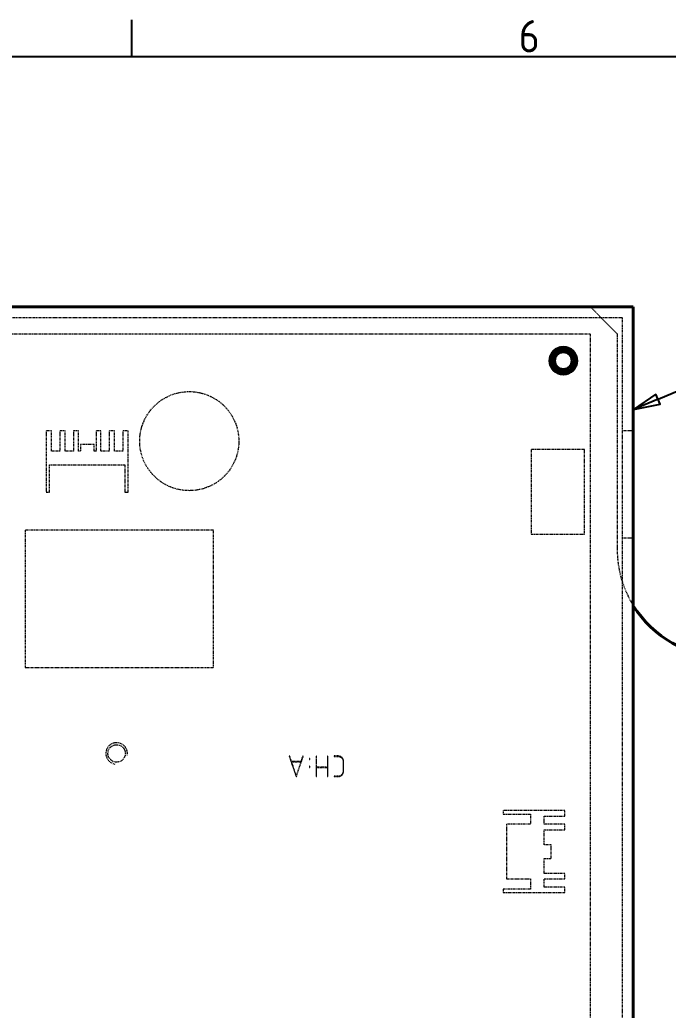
# Model space of a CAD drawing. Header units: inches. Extents: x 6934 to 18973, y 4254 to 7629.
# Drawn here: x 16930.3 to 17050.8, y 4902.7 to 5086.8 of the extents above; entities that cross this region are included whole.
import ezdxf

# ---------------------------------------------------------------- set-up
doc = ezdxf.new("R2010")
doc.units = ezdxf.units.IN
doc.header["$MEASUREMENT"] = 0
doc.linetypes.add('입력 정류부 ASSY$0$DASHED', pattern=[0.2067, 0.1654, -0.0413])
for name, color, linetype, lineweight, true_color in [('입력 정류부 ASSY$0$가려진 것(ISO)', 2, '입력 정류부 ASSY$0$DASHED', 18, 0xffff00), ('입력 정류부 ASSY$0$가시적인 것(ISO)', 3, 'Continuous', 40, 0x00ff00), ('입력 정류부 ASSY$0$가시적인 좁은 것(ISO)', 3, 'Continuous', 35, 0x00ff00), ('입력 정류부 ASSY$0$기호(ISO)', 5, 'Continuous', 25, 0x0000ff)]:
    doc.layers.add(name, color=color, linetype=linetype, lineweight=lineweight, true_color=true_color)
doc.layers.add('입력 정류부 ASSY$0$경계(ISO)', color=7, linetype='Continuous', lineweight=25)
doc.styles.add('입력 정류부 ASSY$0$문자 텍스트_PSTEK_POSCO', font='isocp.shx')
doc.styles.add('입력 정류부 ASSY$0$부품번호텍스트_PSTEK_POSCO', font='isocp.shx')

# ---------------------------------------------------------------- blocks, each defined once
blk = doc.blocks.new('입력 정류부 ASSY$0$경계 Default Border')
at = {"layer": '입력 정류부 ASSY$0$경계(ISO)'}
blk.add_line((148.5, 410), (148.5, 413.4), dxfattribs=at)
at = {"layer": '입력 정류부 ASSY$0$경계(ISO)', "flags": 128}
blk.add_lwpolyline([(10, 10), (10, 410), (584, 410), (584, 10), (10, 10)], dxfattribs=at)
at = {"layer": '입력 정류부 ASSY$0$경계(ISO)', "color": 2, "true_color": 0xffff00, "insert": (184.458, 410.371), "char_height": 3, "attachment_point": 7, "style": '입력 정류부 ASSY$0$문자 텍스트_PSTEK_POSCO'}
blk.add_mtext('6', dxfattribs=at)
blk = doc.blocks.new('입력 정류부 ASSY$0$품번기호8')
at = {"layer": '입력 정류부 ASSY$0$기호(ISO)', "color": 7}
for p, q in [((197.403, 378.15), (210.554, 383.742)), ((197.207, 378.61), (195.102, 377.171)), ((197.598, 377.69), (197.207, 378.61)), ((197.403, 378.15), (195.102, 377.171)), ((195.102, 377.171), (197.598, 377.69))]:
    blk.add_line(p, q, dxfattribs=at)
at = {"layer": '입력 정류부 ASSY$0$기호(ISO)', "color": 7, "flags": 128}
blk.add_lwpolyline([(197.207, 378.61), (195.102, 377.171), (197.598, 377.69), (197.207, 378.61)], dxfattribs=at)
at = {"layer": '입력 정류부 ASSY$0$기호(ISO)'}
blk.add_circle((217.434, 386.667), 7.5, dxfattribs=at)
at = {"layer": '입력 정류부 ASSY$0$기호(ISO)', "color": 7}
blk.add_solid([(197.207, 378.61), (195.102, 377.171), (197.598, 377.69), (197.207, 378.61)], dxfattribs=at)
at = {"layer": '입력 정류부 ASSY$0$기호(ISO)', "color": 7, "insert": (217.434, 386.691), "char_height": 5, "attachment_point": 5, "style": '입력 정류부 ASSY$0$부품번호텍스트_PSTEK_POSCO'}
blk.add_mtext('33', dxfattribs=at)
blk = doc.blocks.new('입력 정류부 ASSY')
at = {"layer": '입력 정류부 ASSY$0$가려진 것(ISO)'}
for p, q in [((382.22, 773.43), (387.2, 768.44)), ((388.2, 771.43), (198.7, 771.43)), ((388.2, 443.43), (388.2, 771.43)), ((204.7, 768.43), (382.19, 768.43)), ((382.19, 768.43), (382.19, 613.44)), ((387.2, 768.44), (387.2, 728.44)), ((281.12, 750.43), (281.12, 739)), ((282.13, 750.43), (281.12, 750.43)), ((282.13, 746.62), (282.13, 750.43)), ((283.66, 750.43), (283.66, 746.62)), ((284.67, 750.43), (283.66, 750.43)), ((284.67, 746.62), (284.67, 750.43)), ((286.2, 750.43), (286.2, 746.62)), ((287.09, 750.43), (286.2, 750.43)), ((287.09, 746.62), (287.09, 750.43)), ((290.39, 750.43), (290.39, 746.62)), ((291.28, 750.43), (290.39, 750.43)), ((291.28, 746.62), (291.28, 750.43)), ((292.8, 750.43), (292.8, 746.62)), ((293.82, 750.43), (292.8, 750.43)), ((293.82, 746.62), (293.82, 750.43)), ((295.34, 750.43), (295.34, 746.62)), ((296.36, 750.43), (295.34, 750.43)), ((296.36, 739), (296.36, 750.43)), ((390.2, 750.43), (388.2, 750.43)), ((290.01, 747.89), (287.47, 747.89)), ((287.47, 747.89), (287.47, 746.62)), ((290.01, 746.62), (290.01, 747.89)), ((283.66, 746.62), (282.13, 746.62)), ((286.2, 746.62), (284.67, 746.62)), ((287.47, 746.62), (287.09, 746.62)), ((290.39, 746.62), (290.01, 746.62)), ((292.8, 746.62), (291.28, 746.62)), ((295.34, 746.62), (293.82, 746.62)), ((371.23, 746.93), (371.23, 731.18)), ((381.13, 746.93), (371.23, 746.93)), ((381.13, 731.18), (381.13, 746.93)), ((281.75, 744.08), (295.72, 744.08)), ((281.75, 739), (281.75, 744.08)), ((295.72, 744.08), (295.72, 739)), ((281.12, 739), (281.75, 739)), ((295.72, 739), (296.36, 739)), ((277.2, 731.93), (277.2, 706.43)), ((312.2, 731.93), (277.2, 731.93)), ((312.2, 706.43), (312.2, 731.93)), ((371.23, 731.18), (381.13, 731.18)), ((390.2, 730.43), (388.2, 730.43)), ((277.2, 706.43), (312.2, 706.43)), ((326.35, 689.94), (326.28, 689.93)), ((326.28, 689.93), (327.53, 686.18)), ((326.69, 688.93), (326.35, 689.94)), ((328.44, 688.93), (326.69, 688.93)), ((326.72, 688.85), (328.42, 688.85)), ((327.57, 686.31), (326.72, 688.85)), ((328.42, 688.85), (327.57, 686.31)), ((327.61, 686.18), (328.86, 689.93)), ((328.78, 689.94), (328.44, 688.93)), ((328.86, 689.93), (328.78, 689.94)), ((330.02, 689.51), (330.02, 689.31)), ((330.11, 689.51), (330.02, 689.51)), ((330.02, 689.31), (330.11, 689.31)), ((330.11, 689.31), (330.11, 689.51)), ((331.36, 689.93), (331.28, 689.93)), ((331.28, 689.93), (331.28, 686.18)), ((331.36, 687.89), (331.36, 689.93)), ((333.44, 689.93), (333.36, 689.93)), ((333.36, 689.93), (333.36, 687.89)), ((333.44, 686.18), (333.44, 689.93)), ((335.28, 689.97), (334.65, 689.97)), ((334.65, 689.97), (334.65, 689.89)), ((334.65, 689.89), (335.28, 689.89)), ((336.28, 688.89), (336.28, 687.23)), ((336.36, 687.23), (336.36, 688.89)), ((330.11, 688.06), (330.02, 688.06)), ((330.02, 688.06), (330.02, 687.85)), ((330.02, 687.85), (330.11, 687.85)), ((330.11, 687.85), (330.11, 688.06)), ((333.36, 687.89), (331.36, 687.89)), ((331.36, 686.18), (331.36, 687.81)), ((331.36, 687.81), (333.36, 687.81)), ((333.36, 687.81), (333.36, 686.18)), ((327.53, 686.18), (327.61, 686.18)), ((331.28, 686.18), (331.36, 686.18)), ((333.36, 686.18), (333.44, 686.18)), ((335.28, 686.22), (334.65, 686.22)), ((334.65, 686.22), (334.65, 686.14)), ((334.65, 686.14), (335.28, 686.14)), ((366.02, 679.81), (366.02, 679.17)), ((377.45, 679.81), (366.02, 679.81)), ((377.45, 678.79), (377.45, 679.81)), ((366.02, 679.17), (371.1, 679.17)), ((371.1, 679.17), (371.1, 677.27)), ((373.64, 678.79), (377.45, 678.79)), ((373.64, 677.27), (373.64, 678.79)), ((366.65, 677.27), (366.65, 667.11)), ((371.1, 677.27), (366.65, 677.27)), ((377.45, 677.27), (373.64, 677.27)), ((373.64, 676.25), (377.45, 676.25)), ((373.64, 673.46), (373.64, 676.25)), ((377.45, 676.25), (377.45, 677.27)), ((374.91, 673.46), (373.64, 673.46)), ((374.91, 670.92), (374.91, 673.46)), ((373.64, 670.92), (374.91, 670.92)), ((373.64, 668.12), (373.64, 670.92)), ((366.65, 667.11), (371.1, 667.11)), ((371.1, 667.11), (371.1, 665.2)), ((377.45, 668.12), (373.64, 668.12)), ((373.64, 667.11), (377.45, 667.11)), ((373.64, 665.58), (373.64, 667.11)), ((377.45, 667.11), (377.45, 668.12)), ((366.02, 665.2), (366.02, 664.57)), ((371.1, 665.2), (366.02, 665.2)), ((366.02, 664.57), (377.45, 664.57)), ((377.45, 665.58), (373.64, 665.58)), ((377.45, 664.57), (377.45, 665.58))]:
    blk.add_line(p, q, dxfattribs=at)
for centre, radius in [((307.7, 748.49), 9.21), ((294.2, 690.44), 1.62)]:
    blk.add_circle(centre, radius, dxfattribs=at)
for centre, radius, start, end in [((407.2, 728.44), 20, 180, 211.7883), ((294.2, 690.44), 2, 350, 260)]:
    blk.add_arc(centre, radius, start, end, dxfattribs=at)
for points, knots in [([(336.08, 689.69), (336.03, 689.74), (335.98, 689.78), (335.86, 689.85), (335.8, 689.88), (335.59, 689.95), (335.43, 689.97), (335.28, 689.97)], [-0.08666899, -0.08666899, -0.08666899, -0.08666899, -0.06672773, -0.06672773, -0.04621118, -0.04621118, 0, 0, 0, 0]), ([(335.28, 689.89), (335.37, 689.89), (335.45, 689.89), (335.61, 689.86), (335.68, 689.84), (335.88, 689.75), (335.97, 689.68), (336.1, 689.55), (336.16, 689.45), (336.24, 689.25), (336.28, 689.1), (336.28, 688.89)], [-0.2356436, -0.2356436, -0.2356436, -0.2356436, -0.2074616, -0.2074616, -0.1818256, -0.1818256, -0.1355349, -0.1355349, -0.0649169, -0.0649169, 0, 0, 0, 0]), ([(336.36, 688.89), (336.36, 689.06), (336.34, 689.24), (336.22, 689.51), (336.16, 689.6), (336.08, 689.69)], [-0.08770898, -0.08770898, -0.08770898, -0.08770898, -0.0356232, -0.0356232, 0, 0, 0, 0]), ([(336.28, 687.23), (336.28, 687.14), (336.27, 687.04), (336.24, 686.88), (336.22, 686.8), (336.14, 686.63), (336.08, 686.55), (335.93, 686.4), (335.84, 686.34), (335.59, 686.24), (335.43, 686.22), (335.28, 686.22)], [-0.1614576, -0.1614576, -0.1614576, -0.1614576, -0.1345181, -0.1345181, -0.1105292, -0.1105292, -0.0790434, -0.0790434, -0.046072, -0.046072, 0, 0, 0, 0]), ([(336.08, 686.43), (336.12, 686.48), (336.17, 686.53), (336.24, 686.64), (336.27, 686.7), (336.34, 686.91), (336.36, 687.07), (336.36, 687.23)], [-0.08690636, -0.08690636, -0.08690636, -0.08690636, -0.06684085, -0.06684085, -0.04625894, -0.04625894, 0, 0, 0, 0]), ([(335.28, 686.14), (335.45, 686.14), (335.62, 686.16), (335.89, 686.28), (335.99, 686.34), (336.08, 686.43)], [-0.08758989, -0.08758989, -0.08758989, -0.08758989, -0.03715522, -0.03715522, 0, 0, 0, 0])]:
    blk.add_open_spline(points, degree=3, knots=knots, dxfattribs=at)
at = {"layer": '입력 정류부 ASSY$0$가시적인 것(ISO)'}
for p, q in [((195.2, 773.44), (382.2, 773.44)), ((390.2, 773.43), (196.7, 773.43)), ((382.2, 773.44), (382.22, 773.43)), ((390.2, 441.43), (390.2, 773.43))]:
    blk.add_line(p, q, dxfattribs=at)
for centre, radius in [((377.2, 763.43), 2.5), ((377.19, 763.43), 2.1), ((377.2, 763.44), 1.62)]:
    blk.add_circle(centre, radius, dxfattribs=at)
blk.add_arc((407.2, 728.44), 20, 211.7883, 270, dxfattribs=at)
at = {"layer": '입력 정류부 ASSY$0$가시적인 좁은 것(ISO)'}
blk.add_arc((377.2, 763.44), 2, 350, 260, dxfattribs=at)
at = {"xscale": 2, "yscale": 2, "zscale": 2}
blk.add_blockref('입력 정류부 ASSY$0$경계 Default Border', (0, 0), dxfattribs=at)
at = {"layer": '입력 정류부 ASSY$0$기호(ISO)', "xscale": 2, "yscale": 2, "zscale": 2}
blk.add_blockref('입력 정류부 ASSY$0$품번기호8', (0, 0), dxfattribs=at)

msp = doc.modelspace()

# ---------------------------------------------------------------- block references
msp.add_blockref('입력 정류부 ASSY', (16654.075, 4260.012))

doc.saveas('drawing.dxf')
